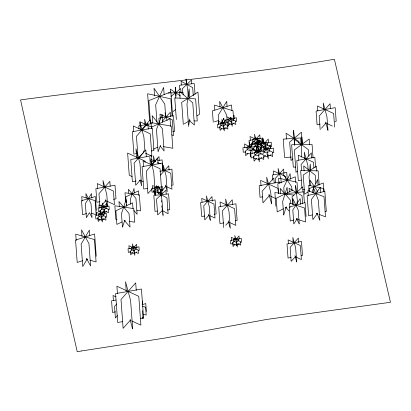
<?xml version="1.0" encoding="UTF-8"?>
<svg xmlns="http://www.w3.org/2000/svg" width="411" height="411" viewBox="0 0 411 411"><rect width="100%" height="100%" fill="white"/><g stroke="black" fill="none" stroke-linecap="round" stroke-linejoin="round"><path stroke-width="0.62" d="M188.87 124.636L189.646 119.067M263.734 151.248L264.083 149.193L267.124 147.826L269.724 149.034M269.375 151.089L269.637 149.547M255.519 143.239L254.918 145.792L257.435 147.092L260.553 145.833M260.672 145.324L261.036 143.788M283.867 214.506L286.241 206.836M122.663 226.667L124.81 220.198M160.501 145.36L158.096 151.746L156.473 129.573L162.15 114.484L162.705 122.088M87.189 258.961L82.765 266.544L81.121 244.175L89.336 230.093L89.757 235.847M221.334 122.822L223.949 118.527M294.168 223.404L297.179 218.77M313.259 219.109L317.349 213.53M141.918 129.275L150.19 119.92L150.467 123.732M162.427 121.132L170.282 112.244L170.611 116.688M138.517 158.153L143.588 152.419M100.803 206.286L105.817 200.609M102.791 211.752L100.726 214.095L100.464 210.555L106.67 203.532L106.886 206.486M100.269 219.186L98.203 221.524L97.941 217.984L104.147 210.966L104.363 213.915M151.515 164.939L158.959 156.519L159.242 160.331M140.321 180.054L135.728 185.253L134.099 163.085L145.797 149.845L146.311 156.812M160.495 175.101L168.767 165.746L169.096 170.19M152.995 187.842L147.924 193.571L146.285 171.202L157.685 158.307L158.107 164.056M158.631 186.029L154.084 191.177L154.341 194.716L155.995 192.846M161.662 190.981L165.797 186.301M220.553 129.979L221.791 128.576M227.817 122.283L231.958 117.603M233.196 116.195L234.023 115.26L234.285 118.8M228.495 125.355L230.15 123.48M132.743 252.534L130.672 254.877L130.415 251.337L136.616 244.314L136.878 247.854M251.979 143.65L259.793 134.808L260.071 138.63M116.626 304.012L114.535 306.375L115.388 317.98L117.479 315.617M256.551 158.374L254.085 161.163L253.757 156.704L261.571 147.862L261.761 150.411M262.701 153.791L270.52 144.949L270.798 148.772M208.891 215.251L204.786 219.895L203.753 205.86L211.968 196.571L212.297 201.036M263.441 157.788L265.501 155.461M130.677 319.794L123.11 328.348L120.993 299.491L135.697 282.855L136.252 290.382M225.706 225.243L228.557 222.017M321.417 128.242L326.021 123.038M263.405 202.382L269.673 195.292M235.133 244.185L233.063 246.523L232.806 242.983L239.007 235.96L239.223 238.914M158.132 214.496L162.607 210.314M246.6 147.636L248.645 145.807L251.465 146.229M247.956 153.611L245.68 155.651L245.352 151.191L254.471 143.038L254.563 144.312M292.986 158.852L291.029 160.495L289.678 142.098L301.417 132.219L302.208 143.002M170.976 96.446L180.732 88.586L181.01 92.398M173.118 111.535L175.559 109.573M297.538 171.151L296.002 172.276L294.363 149.907L309.185 139.031L309.611 144.78M226.333 127.487L224 129.064L221.077 128.422M234.27 122.858L231.943 124.435L229.019 123.793M106.917 211.131L104.589 212.708L100.495 211.809L100.079 210.257M104.394 218.565L102.067 220.142L97.972 219.243L97.556 217.691M158.204 193.329L160.999 191.439M262.033 157.331L258.951 159.422L253.793 158.292L253.191 156.052M136.868 251.912L134.536 253.489L130.441 252.59L130.025 251.039M307.798 192.086L304.628 194.233L303.22 175.04L316.434 166.09L316.809 171.207M239.259 243.559L236.926 245.136L232.832 244.242L232.277 242.171M184.39 123.865L188.187 121.461M196.869 115.964L199.582 114.248L197.953 92.079L181.677 102.385L183.306 124.554M220.373 123.752L222.562 122.427L225.228 122.889M228.316 119.123L230.504 117.798M225.161 125.006L223.517 126.002L220.851 125.54L220.532 124.348M154.577 188.022L156.766 186.692L159.432 187.154L159.91 188.942M159.365 189.271L157.721 190.267L155.055 189.805L154.736 188.613M252.601 139.673L255.354 138.004L258.714 138.584L259.32 140.834M258.401 141.394L256.562 142.509L254.882 142.216M262.881 142.802L263.8 142.242L267.16 142.823L267.761 145.078L265.008 146.748L262.768 146.357M260.178 154.449L258.344 155.558L254.984 154.978L254.378 152.728L257.137 151.058L260.497 151.638M130.909 248.177L133.097 246.852L135.764 247.314L136.241 249.102L134.053 250.427L131.386 249.965L131.068 248.773M292.719 190.129L276.197 198.302L277.194 211.896L283.462 208.798M285.172 207.951L286.313 207.391M122.062 221.925L116.883 224.401L115.887 210.807L132.568 202.823L132.979 208.382M269.287 151.602L266.251 152.964L264.165 152.003M153.36 149.152L157.932 147.107M256.043 143.028L258.642 141.98L261.155 143.28M271.373 154.685L266.477 156.622L264.216 155.574M259.793 149.969L257.563 150.75L255.925 149.902M82.554 260.728L77.201 262.449L75.557 240.081L94.597 233.967L96.241 256.336M142.134 304.685L145.777 303.554L146.352 311.446M214.439 121.8L218.621 120.515M86.593 213.52L82.565 214.753L81.532 200.717L95.342 196.489L96.374 210.519M293.906 219.998L290.258 221.041L289.231 207.093L305.049 202.572L306.072 216.52M296.341 219.304L297.559 218.955M312.288 214.912L308.63 215.806L307.151 195.672L324.834 191.341L326.308 211.475L325.091 211.773M316.557 213.864L317.775 213.566M151.51 123.624L138.779 125.894L139.016 129.069M226.677 119.529L236.382 117.798L236.638 121.337L235.426 121.553M172.769 131.823L174.588 131.499L173.421 115.625L158.872 118.219L159.247 123.3M220.209 127.482L217.784 127.913L217.522 124.369L228.439 122.427L228.696 125.966L227.483 126.182M134.515 153.986L137.649 153.426M151.438 150.971L153.945 150.524L152.301 128.155L132.25 131.731L133.888 154.099M320.164 124.122L317.076 124.672L316.08 111.078L335.201 107.672L336.198 121.266L334.965 121.481M325.096 123.243L326.329 123.023M151.186 161.847L155.43 161.091M157.855 160.66L162.098 159.9L162.843 170.062M251.213 144.58L249.338 144.913L249.009 140.454L262.757 138.004L263.086 142.463L261.838 142.689M270.279 146.927L271.527 146.706L271.203 142.242L257.45 144.693L257.687 147.878M264.54 151.058L250.792 153.509L251.116 157.968L253.618 157.526M159.781 171.289L171.906 169.127L173.072 185.007L171.86 185.222M272.565 152.825L273.813 152.604L273.485 148.145L259.737 150.596L259.829 151.87M136.133 180.994L132.388 181.662L130.765 159.489L151.346 155.82L151.993 164.688M139.252 180.439L140.5 180.213M144.348 188.932L147.482 188.372M154.413 191.747L151.988 192.178L151.726 188.639L162.643 186.692L162.9 190.236L161.687 190.452M99.96 201.693L96.878 202.243L95.881 188.649L115.003 185.243L116 198.837L113.534 199.278M100.186 211.233L98.368 211.557L98.111 208.017L109.023 206.07L109.285 209.61L108.072 209.826M301.402 180.08L298.288 180.635L296.809 160.501L314.862 157.285L315.597 167.349M98.275 218.554L95.845 218.991L95.588 215.446L106.5 213.504L106.762 217.044L105.55 217.26M262.531 196.843L260.04 197.29L259.187 185.68L279.768 182.011L279.855 183.234M268.768 195.734L270.017 195.513M204.678 216.001L201.667 216.535L200.635 202.505L215.087 199.926L216.114 213.961L214.311 214.285M223.646 222.89L219.957 223.548L218.734 206.846L235.924 203.784L237.152 220.486L235.308 220.81M130.744 251.907L128.319 252.339L128.057 248.799L138.975 246.852L139.231 250.391L138.019 250.607M233.135 243.553L230.71 243.985L230.448 240.445L241.365 238.498L241.622 242.038L240.409 242.259M291.055 257.502L288.044 258.041L287.012 244.006L301.463 241.432L302.491 255.467L301.289 255.678M115.953 300.03L111.587 300.806L112.439 312.417L115.558 311.862M122.735 321.602L117.685 322.501L115.568 293.644L141.435 289.036L143.557 317.893L140.403 318.453M264.895 142.53L251.029 144.492L251.172 146.403M157.464 211.049L155.004 211.316L153.842 195.436L168.592 193.858L169.758 209.733L167.298 209.995M245.793 151.972L243.255 152.204L242.927 147.744L256.896 146.486L257.132 149.671M255.318 151.114L256.587 151.001M291.414 157.059L284.582 157.516L283.23 139.113L300.621 137.947L301.129 144.929M168.197 93.086L169.435 93.025M170.668 92.963L183.018 92.341L183.208 94.879M295.833 167.092L293.279 167.128L291.635 144.759L312.067 144.472L313.054 157.891M302.686 189.743L304.561 189.774M189.039 120.664L190.303 120.721M194.095 120.885L197.254 121.019L195.626 98.846L174.767 97.957L176.35 119.493M246.6 153.509L250.767 153.945M293.865 195.143L274.882 192.543L275.879 206.137M247.946 149.964L251.332 150.472L253.371 148.643L252.837 147.713M117.109 219.561L115.845 219.371L114.849 205.777L133.76 208.598L134.762 222.192L129.085 221.349M124.045 220.594L125.304 220.784M136.781 210.288L140.526 210.874L139.36 194.999L125.001 192.759L125.653 201.647M163.373 146.624L172.836 148.268L171.207 126.1L151.022 122.586L151.438 128.289M154.695 192.564L155.867 192.821M86.423 259.146L87.63 259.495M90.045 260.194L96.082 261.951L94.438 239.582L75.727 234.147L76.194 240.538M142.663 306.323L145.612 307.212L146.188 315.098L143.239 314.21M91.293 213.196L96.159 214.686L95.126 200.65L81.753 196.556L82.077 201.025M298.401 219.608L305.609 221.971L304.582 208.023L289.575 203.096L289.899 207.534M316.552 213.448L317.744 213.895M318.936 214.342L325.491 216.808L324.012 196.674L307.926 190.632L308.296 195.667M327.115 123.613L332.309 126.018M226.882 116.904L235.539 120.906L235.796 124.446L233.489 123.377M261.699 141.918L250.068 136.539L250.35 140.362M225.547 128.006L227.858 129.075L227.596 125.535L218.364 121.266L218.58 124.214M269.847 155.173L272.755 156.519L272.426 152.06L260.795 146.681L260.893 147.955M260.898 158.086L263.805 159.432L263.477 154.973L251.851 149.594L252.133 153.416M171.788 134.865L173.468 135.64L172.301 119.765L159.997 114.078L160.275 117.885M151.649 127.184L139.904 121.754L140.228 126.198M270.762 196.263L275.401 198.41M145.664 153.298L151.88 156.175L150.241 133.806L133.277 125.961L133.698 131.71M151.469 159.648L155.384 161.456M157.624 162.489L160.418 163.784M162.396 169.389L170.786 173.272L171.952 189.147L165.237 186.044M153.724 186.065L152.568 185.531L152.83 189.07M154.875 186.599L161.8 189.8L162.062 193.34L159.751 192.276M132.152 176.596L129.254 175.256L127.626 153.087L145.032 161.133L145.124 162.402M141.435 180.891L143.177 181.693M229.672 222.531L235.827 225.377L234.599 208.68L220.06 201.955L220.424 206.903M210 215.765L214.999 218.077L213.972 204.041L201.75 198.39L202.032 202.217M237.897 243.815L240.779 245.146L240.522 241.606L231.29 237.337L231.552 240.877M105.18 200.383L114.422 204.657L113.426 191.064L97.253 183.583L97.618 188.526M105.56 211.382L108.442 212.718L108.18 209.178L98.953 204.909L99.21 208.449M103.038 218.816L105.92 220.152L105.658 216.607L96.431 212.343L96.647 215.292M136.082 252.431L138.389 253.5L138.132 249.96L128.9 245.691L129.116 248.64M115.928 296.829L113.03 295.488L113.39 300.379M131.684 320.919L140.321 324.911M162.109 210.365L167.57 213.484M180.46 95.969L170.252 89.115L170.483 92.29M189.194 120.485L194.388 125.026L192.759 102.858L179.535 91.288L180.044 98.26M285.768 207.226L289.072 211.018M124.394 220.383L130.03 227.088L129.028 213.494L118.969 201.518L119.329 206.461M133.945 210.478L137.12 214.337L135.954 198.462L128.407 189.296L128.689 193.108M160.141 145.956L164.087 151.017L162.458 128.849L152.193 115.691L152.753 123.295M246.867 148.099L247.674 149.501M86.438 258.288L90.595 266.015L88.951 243.646L81.527 229.847L82 236.238M142.447 317.472L143.038 318.607L142.458 310.721M223.307 118.209L225.012 121.538M254.99 149.83L255.508 150.899M296.531 218.246L298.967 223.414M317.066 213.294L319.599 219.731M325.697 122.052L327.819 129.953M294.954 255.58L296.526 261.447M265.676 148.494L262.978 138.44L263.307 142.9M267.016 154.125L268.285 158.857L267.957 154.397L265.265 144.343L265.588 148.803M264.417 147.04L264.735 148.227M261.042 143.917L261.494 145.602M259.855 147.241L260.456 149.476M260.8 152.764L261.098 153.889M269 194.213L271.419 203.245M258.391 158.225L259.341 161.77L259.012 157.31L256.315 147.256L256.644 151.716M251.414 143.002L251.861 144.677M233.171 118.26L233.648 120.048L231.46 121.373L228.793 120.911L228.475 119.719M230.509 117.238L231.994 122.761L232.251 126.3L230.771 120.777M225.387 123.48L225.706 124.672M222.993 126.018L224.308 130.929L224.052 127.389L221.909 119.406L222.171 122.946M219.489 126.614L219.906 128.165M236.084 242.706L236.906 245.778M228.249 220.871L229.934 227.16M208.577 214.074L210.149 219.947M165.037 112.784L167.097 120.469M165.479 185.12L167.226 191.624L166.059 175.744L163.208 165.104L163.578 170.185M146.373 125.781L144.626 119.277L145.001 124.358M154.983 161.79L153.401 155.877L153.771 160.958M156.606 185.515L158.256 191.66L158.384 193.427M157.197 190.288L157.855 192.744M154.726 191.988L155.379 194.434L153.735 172.065L149.804 157.398L150.318 164.426M143.254 150.935L143.747 152.769M153.555 190.365L154.11 192.435M140.023 179.915L141.636 185.936L140.007 163.763L135.974 148.715L136.627 157.583M133.364 249.831L134.844 255.354L134.587 251.815L132.445 243.831L132.707 247.376M105.499 199.623L107.292 206.312M103.747 210.278L104.733 213.961M130.107 319.691L132.563 328.846M101.06 217.095L102.375 222.007L102.113 218.467L99.976 210.483L100.233 214.023M258.349 148.268L258.945 151.258M161.729 205.706L161.975 207.514M162.134 208.716L162.628 212.328M162.792 213.535L162.956 214.737M296.973 201.914L297.138 203.137M250.335 152.481L250.772 156.709L249.374 141.975L249.657 145.802M334.621 127.081L333.624 113.487L317.451 106.012L317.816 110.955M330.398 108.71L330.038 103.767L319.167 116.066L320.164 129.66M327.978 130.559L326.981 116.965L323.231 102.986L323.688 109.162M324.027 191.706L323.796 188.587L308.718 185.279L309.175 191.521M323.96 191.726L323.318 182.993L309.005 188.644L309.185 191.141M320.698 192.348L320.328 187.313L311.41 199.484L312.889 219.618M319.177 184.909L318.145 170.832L300.652 170.539L301.921 187.812M318.016 185.084L317.605 179.468L312.442 190.766L312.576 192.641M319.83 220.317L318.35 200.188L313.28 187.308L313.696 192.97M317.153 192.276L317.015 190.401L310.002 180.075L310.413 185.69M315.853 183.558L315.242 175.24L303.719 165.88L304.094 170.997M313.922 167.94L313.506 162.278L298.242 155.219L298.612 160.254M311.728 157.916L311.358 152.882L301.099 164.492L301.561 170.781M310.726 170.431L310.254 164.035L309.062 176.982L309.719 185.942M308.872 156.098L308.404 149.707L294.338 139.242L294.759 144.991M308.132 169.666L307.808 165.263L304.268 152.065L304.731 158.358M302.409 144.533L301.844 136.863L301.304 151.957L301.679 157.069M304.392 202.608L303.601 191.829L286.965 193.586L287.058 194.855M303.056 191.942L302.686 186.871L292.072 196.756L292.632 204.365M299.054 143.382L298.915 141.476L286.061 133.246L286.482 138.959M302.635 203.943L302.028 195.703L289.113 188.305L289.39 192.112M300.585 204.354L300.169 198.647L292.812 209.97L293.834 223.918M294.199 138.641L293.598 130.39L294.523 145.098M294.574 143.716L294.666 144.985M297.734 192.091L297.004 182.207L278.571 178.163L278.889 182.489M299.239 223.99L298.216 210.042L292.802 198.554L293.223 204.257M297.672 203.45L295.622 185.52L296.182 193.129M295.704 182.392L295.293 176.828L277.795 183.743L278.524 193.627M298.674 242.536L298.345 238.072L290.13 247.365L291.163 261.401L295.268 256.752L301.376 259.577L300.349 245.547L288.126 239.896L288.409 243.723M291.959 189.882L291.733 186.794L283.164 174.172L283.256 175.405M296.685 262.038L295.653 248.003L292.822 237.435L293.197 242.541M290.5 179.181L290.089 173.617L283.775 187.431L284.232 193.612M290.777 203.358L290.546 200.265L280.225 188.418L280.59 193.365M287.294 180.085L286.734 172.43L272.288 175.004L272.663 180.105M287.479 192.908L287.068 187.344L282.686 201.503L283.682 215.097M285.763 178.456L285.619 176.54L273.402 170.894L273.68 174.721M283.944 173.534L283.616 169.07L275.406 178.364L275.73 182.828M281.206 182.828L280.929 179.001L278.093 168.433L278.468 173.534M278.391 193.298L278.031 188.413L260.625 180.362L261.031 185.859M274.194 182.895L273.834 178.009L262.131 191.243L262.983 202.854M270.33 148.705L270.14 146.157L258.514 140.783L258.653 142.694M268.517 142.869L268.234 139.046L260.42 147.888L260.512 149.167M271.579 203.846L270.726 192.235L266.693 177.187L267.14 183.296M263.723 148.32L263.579 146.408L252.344 140.613L252.575 143.799M262.424 143.043L262.146 139.221L253.777 147.796L253.921 149.707M259.12 150.503L256.947 138.43L257.039 139.704M257.132 140.978L257.276 142.889M257.327 145.53L254.537 134.202L254.866 138.661M257.42 146.804L257.512 148.078M255.323 151.577L255.231 150.303L244.591 143.927L244.874 147.749M233.725 120.783L232.986 110.749L214.444 105.103L214.814 110.122M231.948 110.636L231.532 104.995L212.415 110.878L213.247 122.17M227.078 106.346L226.713 101.327L218.22 115.296L218.863 124.076M237.234 247.006L236.977 243.461L234.835 235.482L235.097 239.022M227.571 126.526L226.738 115.239L219.633 101.373L220.049 107.014M232.58 204.735L232.215 199.787L222.443 210.843L223.671 227.545M226.256 122.247L226.081 119.889L219.88 126.907L220.137 130.451M225.464 119.745L225.552 120.921M230.242 228.305L229.014 211.603L225.644 199.027L226.05 204.596M210.309 220.532L209.276 206.497L206.445 195.934L206.82 201.036M195.035 94.33L194.239 83.536L179.509 85.267L179.792 89.074M193.283 95.866L192.677 87.61L181.076 81.188L181.354 85M191.773 83.777L191.49 79.965L182.258 88.838L182.541 92.645M189.79 97.726L189.137 88.853L186.979 104.322L188.608 126.49M188.228 96.791L187.714 89.809L186.039 78.994L186.455 84.707M176.093 96.143L175.44 87.25L175.78 98.178M172.641 116.185L170.858 91.894L148.833 100.592L150.524 123.603M172.081 116.092L170.817 98.84L147.616 93.754L149.583 120.598M170.58 126.398L170.026 118.794L151.731 126.978L151.823 128.247M164.138 94.463L163.624 87.43L155.677 104.815L156.945 122.072M165.72 116.873L164.78 104.091L153.997 88.201L154.557 95.871M168.12 213.797L166.953 197.917L155.481 191.372L155.759 195.184M166.193 194.069L165.91 190.257L156.519 199.037L157.685 214.912M162.741 171.408L162.134 163.095L142.078 166.671L143.722 189.039M161.615 190.344L160.069 168.746L143.11 160.901L143.531 166.655M163.116 215.939L161.949 200.065L160.48 189.23L160.994 196.217M161.318 200.66L161.415 201.929M148.279 129.116L147.852 123.362L136.452 136.262L138.004 157.351M144.939 151.181L143.907 137.12L139.976 122.452L140.49 129.486M138.887 195.323L138.564 190.879L125.802 196.874L126.218 202.592M142.396 301.001L142.663 304.643M134.351 192.965L134.027 188.515L130.338 199.237L130.708 204.318M140.896 325.178L138.774 296.321L116.894 286.205L117.448 293.731M126.655 206.343L126.156 199.546L121.471 213.658L122.468 227.252M126.362 204.498L126.454 205.767M132.681 328.831L130.606 300.6L125.535 281.684L126.223 291.091M110.199 186.286L109.835 181.343L98.969 193.638L99.878 205.998M107.646 206.281L106.783 194.542L103.033 180.557L103.49 186.738M104.851 213.987L104.635 211.033L102.498 203.055L102.755 206.594M91.843 198.03L91.514 193.566L85.36 203.64L86.392 217.676L89.47 212.636L92.023 217.645L90.99 203.615L85.884 193.596L86.212 198.061M103.146 206.07L100.962 207.396L101.44 209.184L104.106 209.646L106.295 208.32L105.812 206.533L103.146 206.07M100.623 213.504L98.44 214.83L98.917 216.618L101.584 217.075L103.772 215.749L103.295 213.961L100.623 213.504M235.488 238.498L233.299 239.824L233.777 241.611L236.443 242.074L238.632 240.748L238.154 238.961L235.488 238.498M81.414 350.973L77.237 351.739L46.582 216.89L20.55 99.924C125.088 85.714 230.35 77.006 334.4 59.261L390.45 302.28L266.924 319.409L164.549 338.114L81.414 350.973"/></g></svg>
